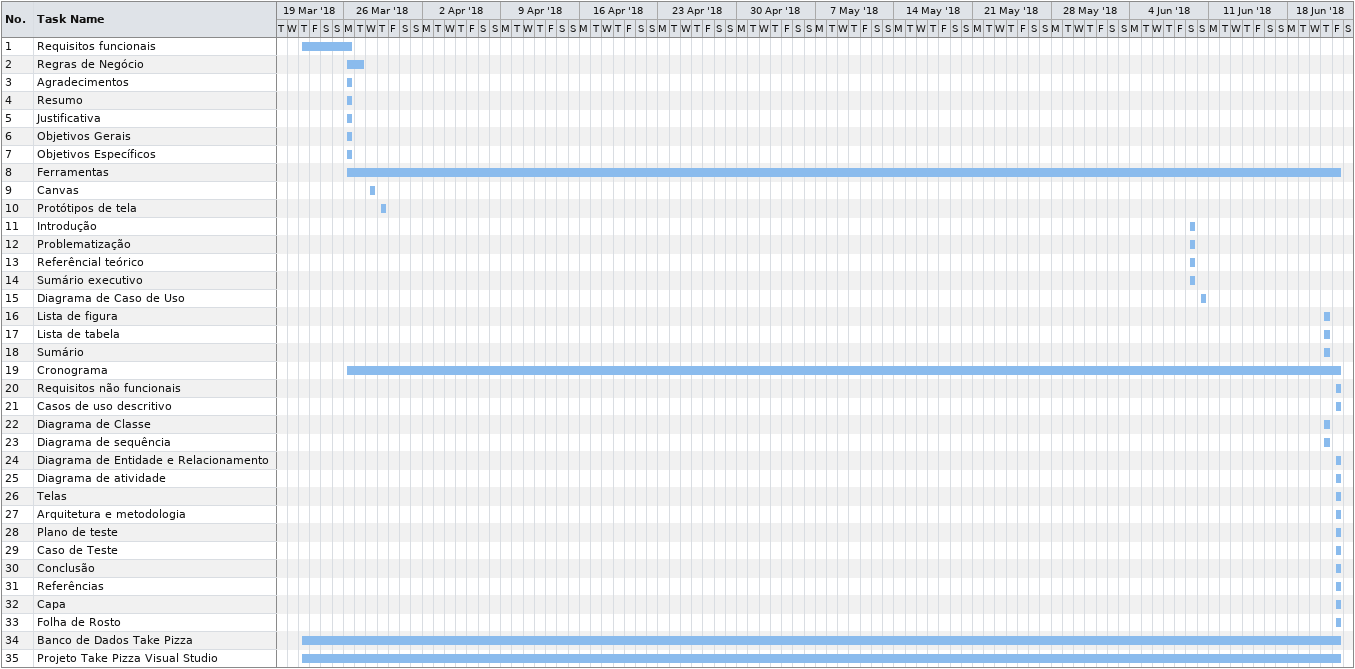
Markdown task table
| ID | Task | Start | Finish |
|---|---|---|---|
| 1 | Requisitos funcionais | 2018-03-22 | 2018-03-26 |
| 2 | Regras de Negócio | 2018-03-26 | 2018-03-27 |
| 3 | Agradecimentos | 2018-03-26 | 2018-03-26 |
| 4 | Resumo | 2018-03-26 | 2018-03-26 |
| 5 | Justificativa | 2018-03-26 | 2018-03-26 |
| 6 | Objetivos Gerais | 2018-03-26 | 2018-03-26 |
| 7 | Objetivos Específicos | 2018-03-26 | 2018-03-26 |
| 8 | Ferramentas | 2018-03-26 | 2018-06-22 |
| 9 | Canvas | 2018-03-28 | 2018-03-28 |
| 10 | Protótipos de tela | 2018-03-29 | 2018-03-29 |
| 11 | Introdução | 2018-06-09 | 2018-06-09 |
| 12 | Problematização | 2018-06-09 | 2018-06-09 |
| 13 | Referêncial teórico | 2018-06-09 | 2018-06-09 |
| 14 | Sumário executivo | 2018-06-09 | 2018-06-09 |
| 15 | Diagrama de Caso de Uso | 2018-06-10 | 2018-06-10 |
| 16 | Lista de figura | 2018-06-21 | 2018-06-21 |
| 17 | Lista de tabela | 2018-06-21 | 2018-06-21 |
| 18 | Sumário | 2018-06-21 | 2018-06-21 |
| 19 | Cronograma | 2018-03-26 | 2018-06-22 |
| 20 | Requisitos não funcionais | 2018-06-22 | 2018-06-22 |
| 21 | Casos de uso descritivo | 2018-06-22 | 2018-06-22 |
| 22 | Diagrama de Classe | 2018-06-21 | 2018-06-21 |
| 23 | Diagrama de sequência | 2018-06-21 | 2018-06-21 |
| 24 | Diagrama de Entidade e Relacionamento | 2018-06-22 | 2018-06-22 |
| 25 | Diagrama de atividade | 2018-06-22 | 2018-06-22 |
| 26 | Telas | 2018-06-22 | 2018-06-22 |
| 27 | Arquitetura e metodologia | 2018-06-22 | 2018-06-22 |
| 28 | Plano de teste | 2018-06-22 | 2018-06-22 |
| 29 | Caso de Teste | 2018-06-22 | 2018-06-22 |
| 30 | Conclusão | 2018-06-22 | 2018-06-22 |
| 31 | Referências | 2018-06-22 | 2018-06-22 |
| 32 | Capa | 2018-06-22 | 2018-06-22 |
| 33 | Folha de Rosto | 2018-06-22 | 2018-06-22 |
| 34 | Banco de Dados Take Pizza | 2018-03-22 | 2018-06-22 |
| 35 | Projeto Take Pizza Visual Studio | 2018-03-22 | 2018-06-22 |
